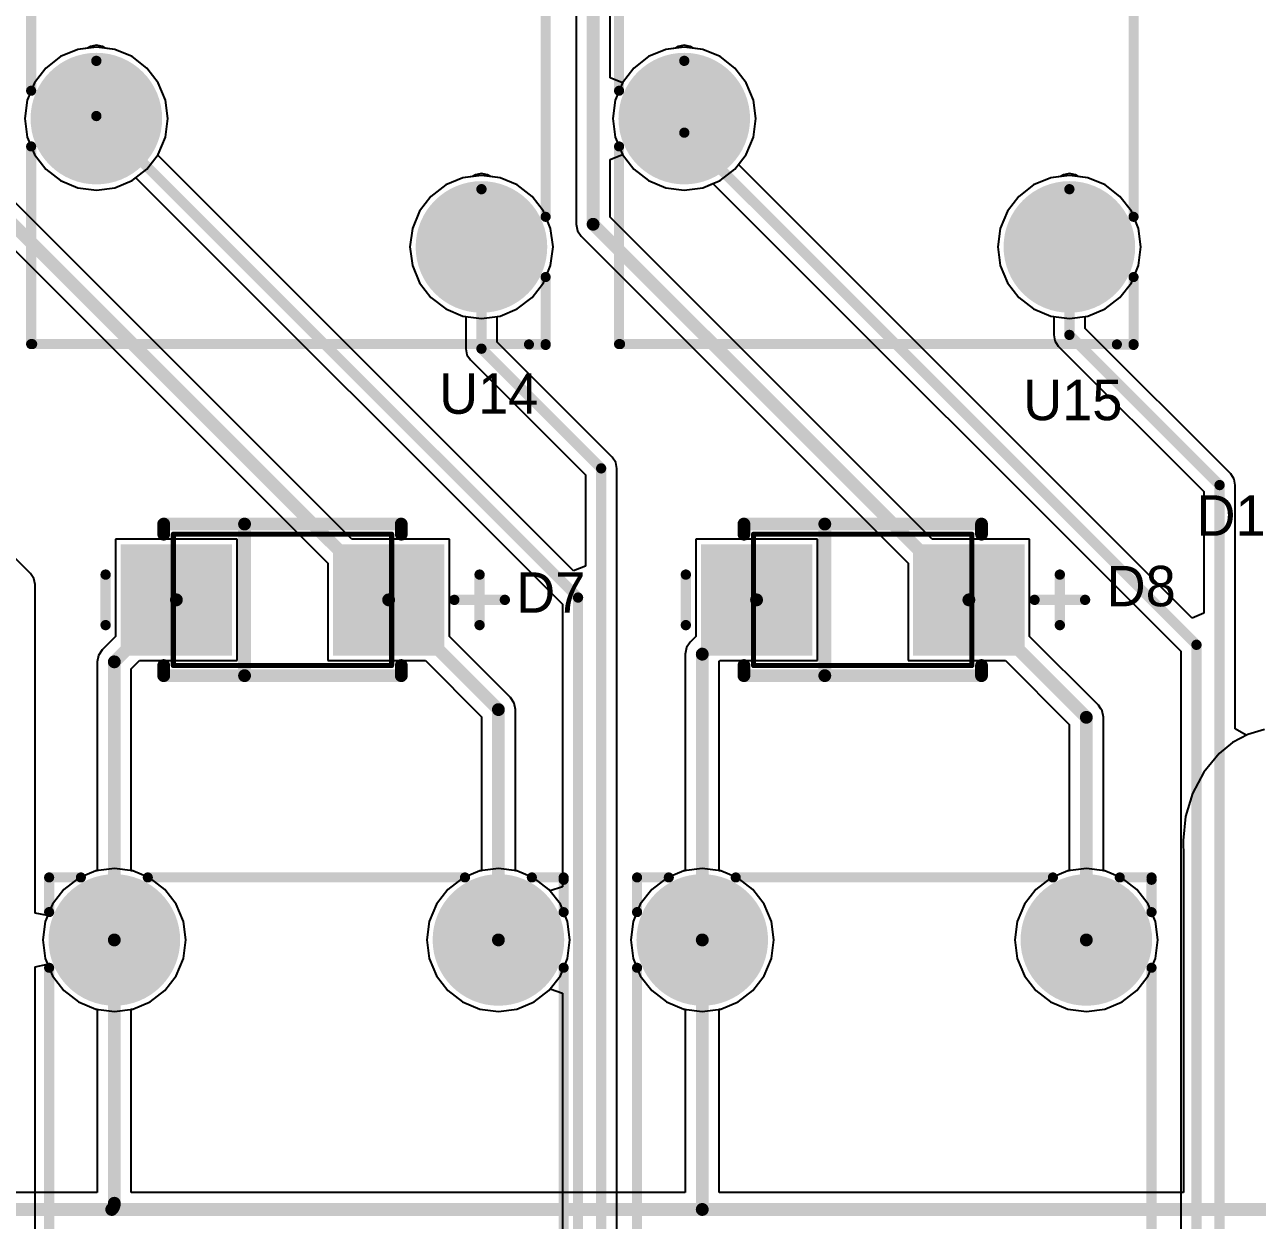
# Model space of a CAD drawing. Extents: x 32 to 132, y 19 to 123.
# Drawn here: x 50.98 to 75.37, y 43.09 to 66.76 of the extents above; entities that cross this region are included whole.
import ezdxf

# ---------------------------------------------------------------- set-up
doc = ezdxf.new("R2010")
doc.units = 0
doc.layers.get('0').update_dxf_attribs({"linetype": 'CONTINUOUS'})
for name, color, linetype in [('BOTTOMLAYER', 5, 'CONTINUOUS'), ('BOTTOMSOLDER', 6, 'CONTINUOUS'), ('MECHANICAL13', 56, 'CONTINUOUS'), ('MECHANICAL15', 56, 'CONTINUOUS'), ('MULTILAYER', 9, 'CONTINUOUS'), ('PADHOLELAYER', 156, 'CONTINUOUS'), ('TOPLAYER', 1, 'CONTINUOUS'), ('TOPOVERLAY', 2, 'CONTINUOUS'), ('TOPPASTE', 8, 'CONTINUOUS'), ('TOPSOLDER', 216, 'CONTINUOUS')]:
    doc.layers.add(name, color=color, linetype=linetype)

# ---------------------------------------------------------------- blocks, each defined once
blk = doc.blocks.new('SMA_DO_214AC__S1_55')
at = {"layer": 'MECHANICAL13', "const_width": 0.1}
for points in [[(-2.16, 1.3), (2.16, 1.3)], [(-2.16, -1.3), (-2.16, 1.3)], [(2.16, -1.3), (2.16, 1.3)], [(-2.16, -1.3), (2.16, -1.3)]]:
    blk.add_lwpolyline(points, dxfattribs=at)
at = {"layer": 'MECHANICAL13', "const_width": 0.05}
for points in [[(-2.185, 1.3, 1), (-2.135, 1.3, 1)], [(-2.185, 1.3, 1), (-2.135, 1.3, 1)], [(2.135, 1.3, 1), (2.185, 1.3, 1)], [(2.135, 1.3, 1), (2.185, 1.3, 1)], [(-2.185, -1.3, 1), (-2.135, -1.3, 1)], [(-2.185, -1.3, 1), (-2.135, -1.3, 1)], [(2.135, -1.3, 1), (2.185, -1.3, 1)], [(2.135, -1.3, 1), (2.185, -1.3, 1)]]:
    blk.add_lwpolyline(points, format="xyb", close=True, dxfattribs=at)
at = {"layer": 'MECHANICAL15', "const_width": 0.203}
for points in [[(-3.5, -0.5), (-3.5, 0.5)], [(3.9, -0.5), (3.9, 0.5)], [(3.4, 0), (4.4, 0)]]:
    blk.add_lwpolyline(points, dxfattribs=at)
at = {"layer": 'MECHANICAL15', "const_width": 0.102}
for points in [[(-3.551, 0.5, 1), (-3.449, 0.5, 1)], [(3.849, 0.5, 1), (3.951, 0.5, 1)], [(3.349, 0, 1), (3.451, 0, 1)], [(4.349, 0, 1), (4.451, 0, 1)], [(-3.551, -0.5, 1), (-3.449, -0.5, 1)], [(3.849, -0.5, 1), (3.951, -0.5, 1)]]:
    blk.add_lwpolyline(points, format="xyb", close=True, dxfattribs=at)
at = {"layer": 'TOPLAYER'}
for points in [[(-3.1, 1), (-3.1, -1), (-1.1, 1), (-1.1, -1)], [(1.1, 1), (1.1, -1), (3.1, 1), (3.1, -1)]]:
    blk.add_solid(points, dxfattribs=at)
at = {"layer": 'TOPOVERLAY', "const_width": 0.254}
for points in [[(-2.35, 1.3), (-2.35, 1.5)], [(-2.35, 1.5), (2.35, 1.5)], [(-0.75, -1.5), (-0.75, 1.5)], [(2.35, 1.3), (2.35, 1.5)], [(-2.35, -1.5), (-2.35, -1.3)], [(2.35, -1.5), (2.35, -1.3)], [(-2.35, -1.5), (2.35, -1.5)]]:
    blk.add_lwpolyline(points, dxfattribs=at)
at = {"layer": 'TOPOVERLAY', "const_width": 0.127}
for points in [[(-2.414, 1.5, 1), (-2.287, 1.5, 1)], [(-2.414, 1.5, 1), (-2.287, 1.5, 1)], [(-0.814, 1.5, 1), (-0.687, 1.5, 1)], [(2.287, 1.5, 1), (2.414, 1.5, 1)], [(2.287, 1.5, 1), (2.414, 1.5, 1)], [(-2.414, 1.3, 1), (-2.287, 1.3, 1)], [(2.287, 1.3, 1), (2.414, 1.3, 1)], [(-2.414, -1.3, 1), (-2.287, -1.3, 1)], [(2.287, -1.3, 1), (2.414, -1.3, 1)], [(-2.414, -1.5, 1), (-2.287, -1.5, 1)], [(-2.414, -1.5, 1), (-2.287, -1.5, 1)], [(-0.814, -1.5, 1), (-0.687, -1.5, 1)], [(2.287, -1.5, 1), (2.414, -1.5, 1)], [(2.287, -1.5, 1), (2.414, -1.5, 1)]]:
    blk.add_lwpolyline(points, format="xyb", close=True, dxfattribs=at)
at = {"layer": 'TOPPASTE'}
for points in [[(-3.1, 1), (-3.1, -1), (-1.1, 1), (-1.1, -1)], [(1.1, 1), (1.1, -1), (3.1, 1), (3.1, -1)]]:
    blk.add_solid(points, dxfattribs=at)
at = {"layer": 'TOPSOLDER'}
for points in [[(-3.202, 1.102), (-3.202, -1.102), (-0.998, 1.102), (-0.998, -1.102)], [(0.998, 1.102), (0.998, -1.102), (3.202, 1.102), (3.202, -1.102)]]:
    blk.add_solid(points, dxfattribs=at)
blk = doc.blocks.new('SMA_DO_214AC__S1_56')
at = {"layer": 'MECHANICAL13', "const_width": 0.1}
for points in [[(-2.16, 1.3), (2.16, 1.3)], [(-2.16, -1.3), (-2.16, 1.3)], [(2.16, -1.3), (2.16, 1.3)], [(-2.16, -1.3), (2.16, -1.3)]]:
    blk.add_lwpolyline(points, dxfattribs=at)
at = {"layer": 'MECHANICAL13', "const_width": 0.05}
for points in [[(-2.185, 1.3, 1), (-2.135, 1.3, 1)], [(-2.185, 1.3, 1), (-2.135, 1.3, 1)], [(2.135, 1.3, 1), (2.185, 1.3, 1)], [(2.135, 1.3, 1), (2.185, 1.3, 1)], [(-2.185, -1.3, 1), (-2.135, -1.3, 1)], [(-2.185, -1.3, 1), (-2.135, -1.3, 1)], [(2.135, -1.3, 1), (2.185, -1.3, 1)], [(2.135, -1.3, 1), (2.185, -1.3, 1)]]:
    blk.add_lwpolyline(points, format="xyb", close=True, dxfattribs=at)
at = {"layer": 'MECHANICAL15', "const_width": 0.203}
for points in [[(-3.5, -0.5), (-3.5, 0.5)], [(3.9, -0.5), (3.9, 0.5)], [(3.4, 0), (4.4, 0)]]:
    blk.add_lwpolyline(points, dxfattribs=at)
at = {"layer": 'MECHANICAL15', "const_width": 0.102}
for points in [[(-3.551, 0.5, 1), (-3.449, 0.5, 1)], [(3.849, 0.5, 1), (3.951, 0.5, 1)], [(3.349, 0, 1), (3.451, 0, 1)], [(4.349, 0, 1), (4.451, 0, 1)], [(-3.551, -0.5, 1), (-3.449, -0.5, 1)], [(3.849, -0.5, 1), (3.951, -0.5, 1)]]:
    blk.add_lwpolyline(points, format="xyb", close=True, dxfattribs=at)
at = {"layer": 'TOPLAYER'}
for points in [[(-3.1, 1), (-3.1, -1), (-1.1, 1), (-1.1, -1)], [(1.1, 1), (1.1, -1), (3.1, 1), (3.1, -1)]]:
    blk.add_solid(points, dxfattribs=at)
at = {"layer": 'TOPOVERLAY', "const_width": 0.254}
for points in [[(-2.35, 1.3), (-2.35, 1.5)], [(-2.35, 1.5), (2.35, 1.5)], [(-0.75, -1.5), (-0.75, 1.5)], [(2.35, 1.3), (2.35, 1.5)], [(-2.35, -1.5), (-2.35, -1.3)], [(2.35, -1.5), (2.35, -1.3)], [(-2.35, -1.5), (2.35, -1.5)]]:
    blk.add_lwpolyline(points, dxfattribs=at)
at = {"layer": 'TOPOVERLAY', "const_width": 0.127}
for points in [[(-2.414, 1.5, 1), (-2.287, 1.5, 1)], [(-2.414, 1.5, 1), (-2.287, 1.5, 1)], [(-0.814, 1.5, 1), (-0.687, 1.5, 1)], [(2.287, 1.5, 1), (2.414, 1.5, 1)], [(2.287, 1.5, 1), (2.414, 1.5, 1)], [(-2.414, 1.3, 1), (-2.287, 1.3, 1)], [(2.287, 1.3, 1), (2.414, 1.3, 1)], [(-2.414, -1.3, 1), (-2.287, -1.3, 1)], [(2.287, -1.3, 1), (2.414, -1.3, 1)], [(-2.414, -1.5, 1), (-2.287, -1.5, 1)], [(-2.414, -1.5, 1), (-2.287, -1.5, 1)], [(-0.814, -1.5, 1), (-0.687, -1.5, 1)], [(2.287, -1.5, 1), (2.414, -1.5, 1)], [(2.287, -1.5, 1), (2.414, -1.5, 1)]]:
    blk.add_lwpolyline(points, format="xyb", close=True, dxfattribs=at)
at = {"layer": 'TOPPASTE'}
for points in [[(-3.1, 1), (-3.1, -1), (-1.1, 1), (-1.1, -1)], [(1.1, 1), (1.1, -1), (3.1, 1), (3.1, -1)]]:
    blk.add_solid(points, dxfattribs=at)
at = {"layer": 'TOPSOLDER'}
for points in [[(-3.202, 1.102), (-3.202, -1.102), (-0.998, 1.102), (-0.998, -1.102)], [(0.998, 1.102), (0.998, -1.102), (3.202, 1.102), (3.202, -1.102)]]:
    blk.add_solid(points, dxfattribs=at)
blk = doc.blocks.new('HF32F_005_HS_149')
at = {"layer": 'BOTTOMLAYER', "const_width": 1.2}
for points in [[(-0.6, 7.6, 1), (0.6, 7.6, 1)], [(14.64, 7.62, 1), (15.84, 7.62, 1)], [(-0.6, 0, 1), (0.6, 0, 1)], [(12.1, 0, 1), (13.3, 0, 1)]]:
    blk.add_lwpolyline(points, format="xyb", close=True, dxfattribs=at)
at = {"layer": 'BOTTOMSOLDER', "const_width": 1.302}
for points in [[(-0.651, 7.6, 1), (0.651, 7.6, 1)], [(14.589, 7.62, 1), (15.891, 7.62, 1)], [(-0.651, 0, 1), (0.651, 0, 1)], [(12.049, 0, 1), (13.351, 0, 1)]]:
    blk.add_lwpolyline(points, format="xyb", close=True, dxfattribs=at)
at = {"layer": 'MECHANICAL15', "const_width": 0.00254}
blk.add_lwpolyline([(7.946, 4.137), (7.997, 4.188)], dxfattribs=at)
at = {"layer": 'MECHANICAL15', "const_width": 0.00127}
for points in [[(7.996, 4.188, 1), (7.998, 4.188, 1)], [(7.946, 4.137, 1), (7.947, 4.137, 1)]]:
    blk.add_lwpolyline(points, format="xyb", close=True, dxfattribs=at)
at = {"layer": 'MULTILAYER', "const_width": 1.2}
for points in [[(-0.6, 7.6, 1), (0.6, 7.6, 1)], [(14.64, 7.62, 1), (15.84, 7.62, 1)], [(-0.6, 0, 1), (0.6, 0, 1)], [(12.1, 0, 1), (13.3, 0, 1)]]:
    blk.add_lwpolyline(points, format="xyb", close=True, dxfattribs=at)
at = {"layer": 'PADHOLELAYER', "const_width": 0.7}
for points in [[(-0.35, 7.6, 1), (0.35, 7.6, 1)], [(14.89, 7.62, 1), (15.59, 7.62, 1)], [(-0.35, 0, 1), (0.35, 0, 1)], [(12.35, 0, 1), (13.05, 0, 1)]]:
    blk.add_lwpolyline(points, format="xyb", close=True, dxfattribs=at)
at = {"layer": 'TOPLAYER', "const_width": 1.2}
for points in [[(-0.6, 7.6, 1), (0.6, 7.6, 1)], [(14.64, 7.62, 1), (15.84, 7.62, 1)], [(-0.6, 0, 1), (0.6, 0, 1)], [(12.1, 0, 1), (13.3, 0, 1)]]:
    blk.add_lwpolyline(points, format="xyb", close=True, dxfattribs=at)
at = {"layer": 'TOPOVERLAY', "const_width": 0.2}
for points in [[(-1.237, 8.261), (-1.237, 8.89)], [(-0.55, 8.89), (-1.19, 8.89)], [(14.644, 8.89), (0.55, 8.89)], [(17.18, 8.89), (15.836, 8.89)], [(17.163, -1.27), (17.163, 8.89)], [(17.17, 8.56), (17.17, 8.89)], [(-1.237, 0.662), (-1.237, 6.938)], [(-1.237, -1.29), (-1.237, -0.662)], [(-0.551, -1.29), (-1.237, -1.29)], [(12.149, -1.29), (0.551, -1.29)], [(17.163, -1.29), (13.251, -1.29)]]:
    blk.add_lwpolyline(points, dxfattribs=at)
at = {"layer": 'TOPOVERLAY', "const_width": 0.1}
for points in [[(-1.287, 8.89, 1), (-1.187, 8.89, 1)], [(-1.24, 8.89, 1), (-1.14, 8.89, 1)], [(-0.6, 8.89, 1), (-0.5, 8.89, 1)], [(0.5, 8.89, 1), (0.6, 8.89, 1)], [(14.594, 8.89, 1), (14.694, 8.89, 1)], [(15.786, 8.89, 1), (15.886, 8.89, 1)], [(17.113, 8.89, 1), (17.213, 8.89, 1)], [(17.12, 8.89, 1), (17.22, 8.89, 1)], [(17.13, 8.89, 1), (17.23, 8.89, 1)], [(17.12, 8.56, 1), (17.22, 8.56, 1)], [(-1.287, 8.261, 1), (-1.187, 8.261, 1)], [(-1.287, 6.938, 1), (-1.187, 6.938, 1)], [(-1.287, 0.662, 1), (-1.187, 0.662, 1)], [(-1.287, -0.662, 1), (-1.187, -0.662, 1)], [(-1.287, -1.29, 1), (-1.187, -1.29, 1)], [(-1.287, -1.29, 1), (-1.187, -1.29, 1)], [(-0.601, -1.29, 1), (-0.501, -1.29, 1)], [(0.501, -1.29, 1), (0.601, -1.29, 1)], [(12.099, -1.29, 1), (12.199, -1.29, 1)], [(13.201, -1.29, 1), (13.301, -1.29, 1)], [(17.113, -1.27, 1), (17.213, -1.27, 1)], [(17.113, -1.29, 1), (17.213, -1.29, 1)]]:
    blk.add_lwpolyline(points, format="xyb", close=True, dxfattribs=at)
at = {"layer": 'TOPSOLDER', "const_width": 1.302}
for points in [[(-0.651, 7.6, 1), (0.651, 7.6, 1)], [(14.589, 7.62, 1), (15.891, 7.62, 1)], [(-0.651, 0, 1), (0.651, 0, 1)], [(12.049, 0, 1), (13.351, 0, 1)]]:
    blk.add_lwpolyline(points, format="xyb", close=True, dxfattribs=at)
blk = doc.blocks.new('HF32F_005_HS_150')
at = {"layer": 'BOTTOMLAYER', "const_width": 1.2}
for points in [[(-0.6, 7.6, 1), (0.6, 7.6, 1)], [(14.64, 7.62, 1), (15.84, 7.62, 1)], [(-0.6, 0, 1), (0.6, 0, 1)], [(12.1, 0, 1), (13.3, 0, 1)]]:
    blk.add_lwpolyline(points, format="xyb", close=True, dxfattribs=at)
at = {"layer": 'BOTTOMSOLDER', "const_width": 1.302}
for points in [[(-0.651, 7.6, 1), (0.651, 7.6, 1)], [(14.589, 7.62, 1), (15.891, 7.62, 1)], [(-0.651, 0, 1), (0.651, 0, 1)], [(12.049, 0, 1), (13.351, 0, 1)]]:
    blk.add_lwpolyline(points, format="xyb", close=True, dxfattribs=at)
at = {"layer": 'MECHANICAL15', "const_width": 0.00254}
blk.add_lwpolyline([(7.946, 4.137), (7.997, 4.188)], dxfattribs=at)
at = {"layer": 'MECHANICAL15', "const_width": 0.00127}
for points in [[(7.996, 4.188, 1), (7.998, 4.188, 1)], [(7.946, 4.137, 1), (7.947, 4.137, 1)]]:
    blk.add_lwpolyline(points, format="xyb", close=True, dxfattribs=at)
at = {"layer": 'MULTILAYER', "const_width": 1.2}
for points in [[(-0.6, 7.6, 1), (0.6, 7.6, 1)], [(14.64, 7.62, 1), (15.84, 7.62, 1)], [(-0.6, 0, 1), (0.6, 0, 1)], [(12.1, 0, 1), (13.3, 0, 1)]]:
    blk.add_lwpolyline(points, format="xyb", close=True, dxfattribs=at)
at = {"layer": 'PADHOLELAYER', "const_width": 0.7}
for points in [[(-0.35, 7.6, 1), (0.35, 7.6, 1)], [(14.89, 7.62, 1), (15.59, 7.62, 1)], [(-0.35, 0, 1), (0.35, 0, 1)], [(12.35, 0, 1), (13.05, 0, 1)]]:
    blk.add_lwpolyline(points, format="xyb", close=True, dxfattribs=at)
at = {"layer": 'TOPLAYER', "const_width": 1.2}
for points in [[(-0.6, 7.6, 1), (0.6, 7.6, 1)], [(14.64, 7.62, 1), (15.84, 7.62, 1)], [(-0.6, 0, 1), (0.6, 0, 1)], [(12.1, 0, 1), (13.3, 0, 1)]]:
    blk.add_lwpolyline(points, format="xyb", close=True, dxfattribs=at)
at = {"layer": 'TOPOVERLAY', "const_width": 0.2}
for points in [[(-1.237, 8.261), (-1.237, 8.89)], [(-0.55, 8.89), (-1.19, 8.89)], [(14.644, 8.89), (0.55, 8.89)], [(17.18, 8.89), (15.836, 8.89)], [(17.163, -1.27), (17.163, 8.89)], [(17.17, 8.56), (17.17, 8.89)], [(-1.237, 0.662), (-1.237, 6.938)], [(-1.237, -1.29), (-1.237, -0.662)], [(-0.551, -1.29), (-1.237, -1.29)], [(12.149, -1.29), (0.551, -1.29)], [(17.163, -1.29), (13.251, -1.29)]]:
    blk.add_lwpolyline(points, dxfattribs=at)
at = {"layer": 'TOPOVERLAY', "const_width": 0.1}
for points in [[(-1.287, 8.89, 1), (-1.187, 8.89, 1)], [(-1.24, 8.89, 1), (-1.14, 8.89, 1)], [(-0.6, 8.89, 1), (-0.5, 8.89, 1)], [(0.5, 8.89, 1), (0.6, 8.89, 1)], [(14.594, 8.89, 1), (14.694, 8.89, 1)], [(15.786, 8.89, 1), (15.886, 8.89, 1)], [(17.113, 8.89, 1), (17.213, 8.89, 1)], [(17.12, 8.89, 1), (17.22, 8.89, 1)], [(17.13, 8.89, 1), (17.23, 8.89, 1)], [(17.12, 8.56, 1), (17.22, 8.56, 1)], [(-1.287, 8.261, 1), (-1.187, 8.261, 1)], [(-1.287, 6.938, 1), (-1.187, 6.938, 1)], [(-1.287, 0.662, 1), (-1.187, 0.662, 1)], [(-1.287, -0.662, 1), (-1.187, -0.662, 1)], [(-1.287, -1.29, 1), (-1.187, -1.29, 1)], [(-1.287, -1.29, 1), (-1.187, -1.29, 1)], [(-0.601, -1.29, 1), (-0.501, -1.29, 1)], [(0.501, -1.29, 1), (0.601, -1.29, 1)], [(12.099, -1.29, 1), (12.199, -1.29, 1)], [(13.201, -1.29, 1), (13.301, -1.29, 1)], [(17.113, -1.27, 1), (17.213, -1.27, 1)], [(17.113, -1.29, 1), (17.213, -1.29, 1)]]:
    blk.add_lwpolyline(points, format="xyb", close=True, dxfattribs=at)
at = {"layer": 'TOPSOLDER', "const_width": 1.302}
for points in [[(-0.651, 7.6, 1), (0.651, 7.6, 1)], [(14.589, 7.62, 1), (15.891, 7.62, 1)], [(-0.651, 0, 1), (0.651, 0, 1)], [(12.049, 0, 1), (13.351, 0, 1)]]:
    blk.add_lwpolyline(points, format="xyb", close=True, dxfattribs=at)
blk = doc.blocks.new('HF32F_005_HS_151')
at = {"layer": 'BOTTOMLAYER', "const_width": 1.2}
for points in [[(-0.6, 7.6, 1), (0.6, 7.6, 1)], [(14.64, 7.62, 1), (15.84, 7.62, 1)], [(-0.6, 0, 1), (0.6, 0, 1)], [(12.1, 0, 1), (13.3, 0, 1)]]:
    blk.add_lwpolyline(points, format="xyb", close=True, dxfattribs=at)
at = {"layer": 'BOTTOMSOLDER', "const_width": 1.302}
for points in [[(-0.651, 7.6, 1), (0.651, 7.6, 1)], [(14.589, 7.62, 1), (15.891, 7.62, 1)], [(-0.651, 0, 1), (0.651, 0, 1)], [(12.049, 0, 1), (13.351, 0, 1)]]:
    blk.add_lwpolyline(points, format="xyb", close=True, dxfattribs=at)
at = {"layer": 'MECHANICAL15', "const_width": 0.00254}
blk.add_lwpolyline([(7.946, 4.137), (7.997, 4.188)], dxfattribs=at)
at = {"layer": 'MECHANICAL15', "const_width": 0.00127}
for points in [[(7.996, 4.188, 1), (7.998, 4.188, 1)], [(7.946, 4.137, 1), (7.947, 4.137, 1)]]:
    blk.add_lwpolyline(points, format="xyb", close=True, dxfattribs=at)
at = {"layer": 'MULTILAYER', "const_width": 1.2}
for points in [[(-0.6, 7.6, 1), (0.6, 7.6, 1)], [(14.64, 7.62, 1), (15.84, 7.62, 1)], [(-0.6, 0, 1), (0.6, 0, 1)], [(12.1, 0, 1), (13.3, 0, 1)]]:
    blk.add_lwpolyline(points, format="xyb", close=True, dxfattribs=at)
at = {"layer": 'PADHOLELAYER', "const_width": 0.7}
for points in [[(-0.35, 7.6, 1), (0.35, 7.6, 1)], [(14.89, 7.62, 1), (15.59, 7.62, 1)], [(-0.35, 0, 1), (0.35, 0, 1)], [(12.35, 0, 1), (13.05, 0, 1)]]:
    blk.add_lwpolyline(points, format="xyb", close=True, dxfattribs=at)
at = {"layer": 'TOPLAYER', "const_width": 1.2}
for points in [[(-0.6, 7.6, 1), (0.6, 7.6, 1)], [(14.64, 7.62, 1), (15.84, 7.62, 1)], [(-0.6, 0, 1), (0.6, 0, 1)], [(12.1, 0, 1), (13.3, 0, 1)]]:
    blk.add_lwpolyline(points, format="xyb", close=True, dxfattribs=at)
at = {"layer": 'TOPOVERLAY', "const_width": 0.2}
for points in [[(-1.237, 8.261), (-1.237, 8.89)], [(-0.55, 8.89), (-1.19, 8.89)], [(14.644, 8.89), (0.55, 8.89)], [(17.18, 8.89), (15.836, 8.89)], [(17.163, -1.27), (17.163, 8.89)], [(17.17, 8.56), (17.17, 8.89)], [(-1.237, 0.662), (-1.237, 6.938)], [(-1.237, -1.29), (-1.237, -0.662)], [(-0.551, -1.29), (-1.237, -1.29)], [(12.149, -1.29), (0.551, -1.29)], [(17.163, -1.29), (13.251, -1.29)]]:
    blk.add_lwpolyline(points, dxfattribs=at)
at = {"layer": 'TOPOVERLAY', "const_width": 0.1}
for points in [[(-1.287, 8.89, 1), (-1.187, 8.89, 1)], [(-1.24, 8.89, 1), (-1.14, 8.89, 1)], [(-0.6, 8.89, 1), (-0.5, 8.89, 1)], [(0.5, 8.89, 1), (0.6, 8.89, 1)], [(14.594, 8.89, 1), (14.694, 8.89, 1)], [(15.786, 8.89, 1), (15.886, 8.89, 1)], [(17.113, 8.89, 1), (17.213, 8.89, 1)], [(17.12, 8.89, 1), (17.22, 8.89, 1)], [(17.13, 8.89, 1), (17.23, 8.89, 1)], [(17.12, 8.56, 1), (17.22, 8.56, 1)], [(-1.287, 8.261, 1), (-1.187, 8.261, 1)], [(-1.287, 6.938, 1), (-1.187, 6.938, 1)], [(-1.287, 0.662, 1), (-1.187, 0.662, 1)], [(-1.287, -0.662, 1), (-1.187, -0.662, 1)], [(-1.287, -1.29, 1), (-1.187, -1.29, 1)], [(-1.287, -1.29, 1), (-1.187, -1.29, 1)], [(-0.601, -1.29, 1), (-0.501, -1.29, 1)], [(0.501, -1.29, 1), (0.601, -1.29, 1)], [(12.099, -1.29, 1), (12.199, -1.29, 1)], [(13.201, -1.29, 1), (13.301, -1.29, 1)], [(17.113, -1.27, 1), (17.213, -1.27, 1)], [(17.113, -1.29, 1), (17.213, -1.29, 1)]]:
    blk.add_lwpolyline(points, format="xyb", close=True, dxfattribs=at)
at = {"layer": 'TOPSOLDER', "const_width": 1.302}
for points in [[(-0.651, 7.6, 1), (0.651, 7.6, 1)], [(14.589, 7.62, 1), (15.891, 7.62, 1)], [(-0.651, 0, 1), (0.651, 0, 1)], [(12.049, 0, 1), (13.351, 0, 1)]]:
    blk.add_lwpolyline(points, format="xyb", close=True, dxfattribs=at)
blk = doc.blocks.new('HF32F_005_HS_152')
at = {"layer": 'BOTTOMLAYER', "const_width": 1.2}
for points in [[(-0.6, 7.6, 1), (0.6, 7.6, 1)], [(14.64, 7.62, 1), (15.84, 7.62, 1)], [(-0.6, 0, 1), (0.6, 0, 1)], [(12.1, 0, 1), (13.3, 0, 1)]]:
    blk.add_lwpolyline(points, format="xyb", close=True, dxfattribs=at)
at = {"layer": 'BOTTOMSOLDER', "const_width": 1.302}
for points in [[(-0.651, 7.6, 1), (0.651, 7.6, 1)], [(14.589, 7.62, 1), (15.891, 7.62, 1)], [(-0.651, 0, 1), (0.651, 0, 1)], [(12.049, 0, 1), (13.351, 0, 1)]]:
    blk.add_lwpolyline(points, format="xyb", close=True, dxfattribs=at)
at = {"layer": 'MECHANICAL15', "const_width": 0.00254}
blk.add_lwpolyline([(7.946, 4.137), (7.997, 4.188)], dxfattribs=at)
at = {"layer": 'MECHANICAL15', "const_width": 0.00127}
for points in [[(7.996, 4.188, 1), (7.998, 4.188, 1)], [(7.946, 4.137, 1), (7.947, 4.137, 1)]]:
    blk.add_lwpolyline(points, format="xyb", close=True, dxfattribs=at)
at = {"layer": 'MULTILAYER', "const_width": 1.2}
for points in [[(-0.6, 7.6, 1), (0.6, 7.6, 1)], [(14.64, 7.62, 1), (15.84, 7.62, 1)], [(-0.6, 0, 1), (0.6, 0, 1)], [(12.1, 0, 1), (13.3, 0, 1)]]:
    blk.add_lwpolyline(points, format="xyb", close=True, dxfattribs=at)
at = {"layer": 'PADHOLELAYER', "const_width": 0.7}
for points in [[(-0.35, 7.6, 1), (0.35, 7.6, 1)], [(14.89, 7.62, 1), (15.59, 7.62, 1)], [(-0.35, 0, 1), (0.35, 0, 1)], [(12.35, 0, 1), (13.05, 0, 1)]]:
    blk.add_lwpolyline(points, format="xyb", close=True, dxfattribs=at)
at = {"layer": 'TOPLAYER', "const_width": 1.2}
for points in [[(-0.6, 7.6, 1), (0.6, 7.6, 1)], [(14.64, 7.62, 1), (15.84, 7.62, 1)], [(-0.6, 0, 1), (0.6, 0, 1)], [(12.1, 0, 1), (13.3, 0, 1)]]:
    blk.add_lwpolyline(points, format="xyb", close=True, dxfattribs=at)
at = {"layer": 'TOPOVERLAY', "const_width": 0.2}
for points in [[(-1.237, 8.261), (-1.237, 8.89)], [(-0.55, 8.89), (-1.19, 8.89)], [(14.644, 8.89), (0.55, 8.89)], [(17.18, 8.89), (15.836, 8.89)], [(17.163, -1.27), (17.163, 8.89)], [(17.17, 8.56), (17.17, 8.89)], [(-1.237, 0.662), (-1.237, 6.938)], [(-1.237, -1.29), (-1.237, -0.662)], [(-0.551, -1.29), (-1.237, -1.29)], [(12.149, -1.29), (0.551, -1.29)], [(17.163, -1.29), (13.251, -1.29)]]:
    blk.add_lwpolyline(points, dxfattribs=at)
at = {"layer": 'TOPOVERLAY', "const_width": 0.1}
for points in [[(-1.287, 8.89, 1), (-1.187, 8.89, 1)], [(-1.24, 8.89, 1), (-1.14, 8.89, 1)], [(-0.6, 8.89, 1), (-0.5, 8.89, 1)], [(0.5, 8.89, 1), (0.6, 8.89, 1)], [(14.594, 8.89, 1), (14.694, 8.89, 1)], [(15.786, 8.89, 1), (15.886, 8.89, 1)], [(17.113, 8.89, 1), (17.213, 8.89, 1)], [(17.12, 8.89, 1), (17.22, 8.89, 1)], [(17.13, 8.89, 1), (17.23, 8.89, 1)], [(17.12, 8.56, 1), (17.22, 8.56, 1)], [(-1.287, 8.261, 1), (-1.187, 8.261, 1)], [(-1.287, 6.938, 1), (-1.187, 6.938, 1)], [(-1.287, 0.662, 1), (-1.187, 0.662, 1)], [(-1.287, -0.662, 1), (-1.187, -0.662, 1)], [(-1.287, -1.29, 1), (-1.187, -1.29, 1)], [(-1.287, -1.29, 1), (-1.187, -1.29, 1)], [(-0.601, -1.29, 1), (-0.501, -1.29, 1)], [(0.501, -1.29, 1), (0.601, -1.29, 1)], [(12.099, -1.29, 1), (12.199, -1.29, 1)], [(13.201, -1.29, 1), (13.301, -1.29, 1)], [(17.113, -1.27, 1), (17.213, -1.27, 1)], [(17.113, -1.29, 1), (17.213, -1.29, 1)]]:
    blk.add_lwpolyline(points, format="xyb", close=True, dxfattribs=at)
at = {"layer": 'TOPSOLDER', "const_width": 1.302}
for points in [[(-0.651, 7.6, 1), (0.651, 7.6, 1)], [(14.589, 7.62, 1), (15.891, 7.62, 1)], [(-0.651, 0, 1), (0.651, 0, 1)], [(12.049, 0, 1), (13.351, 0, 1)]]:
    blk.add_lwpolyline(points, format="xyb", close=True, dxfattribs=at)

msp = doc.modelspace()

# ---------------------------------------------------------------- linework, layer by layer
at = {"layer": 'BOTTOMLAYER'}
for p, q in [((51.693, 66.123), (51.399, 65.898)), ((52.034, 66.264), (51.693, 66.123)), ((52.4, 66.312), (52.034, 66.264)), ((52.767, 66.264), (52.4, 66.312)), ((53.108, 66.123), (52.767, 66.264)), ((53.401, 65.898), (53.108, 66.123)), ((63.326, 66.123), (63.033, 65.898)), ((63.667, 66.264), (63.326, 66.123)), ((64.033, 66.312), (63.667, 66.264)), ((64.4, 66.264), (64.033, 66.312)), ((64.741, 66.123), (64.4, 66.264)), ((65.034, 65.898), (64.741, 66.123)), ((51.399, 65.898), (51.174, 65.605)), ((53.626, 65.605), (53.401, 65.898)), ((63.033, 65.898), (62.808, 65.605)), ((65.259, 65.605), (65.034, 65.898)), ((51.174, 65.605), (51.033, 65.263)), ((53.767, 65.263), (53.626, 65.605)), ((62.808, 65.605), (62.666, 65.263)), ((65.4, 65.263), (65.259, 65.605)), ((51.033, 65.263), (50.985, 64.897)), ((53.816, 64.897), (53.767, 65.263)), ((62.666, 65.263), (62.618, 64.897)), ((65.449, 64.897), (65.4, 65.263)), ((50.985, 64.897), (51.033, 64.531)), ((53.767, 64.531), (53.816, 64.897)), ((62.618, 64.897), (62.666, 64.531)), ((65.4, 64.531), (65.449, 64.897)), ((51.033, 64.531), (51.174, 64.189)), ((53.626, 64.189), (53.767, 64.531)), ((62.666, 64.531), (62.808, 64.189)), ((65.259, 64.189), (65.4, 64.531)), ((51.174, 64.189), (51.399, 63.896)), ((53.401, 63.896), (53.626, 64.189)), ((62.808, 64.189), (63.033, 63.896)), ((65.034, 63.896), (65.259, 64.189)), ((51.399, 63.896), (51.693, 63.671)), ((51.693, 63.671), (52.034, 63.53)), ((52.767, 63.53), (53.108, 63.671)), ((53.108, 63.671), (53.401, 63.896)), ((59.654, 63.724), (59.313, 63.583)), ((60.02, 63.772), (59.654, 63.724)), ((60.387, 63.724), (60.02, 63.772)), ((60.728, 63.583), (60.387, 63.724)), ((63.033, 63.896), (63.326, 63.671)), ((63.326, 63.671), (63.667, 63.53)), ((64.4, 63.53), (64.741, 63.671)), ((64.741, 63.671), (65.034, 63.896)), ((71.287, 63.724), (70.946, 63.583)), ((71.653, 63.772), (71.287, 63.724)), ((72.02, 63.724), (71.653, 63.772)), ((72.361, 63.583), (72.02, 63.724)), ((52.034, 63.53), (52.4, 63.482)), ((52.4, 63.482), (52.767, 63.53)), ((59.313, 63.583), (59.019, 63.358)), ((61.021, 63.358), (60.728, 63.583)), ((63.667, 63.53), (64.033, 63.482)), ((64.033, 63.482), (64.4, 63.53)), ((70.946, 63.583), (70.653, 63.358)), ((72.654, 63.358), (72.361, 63.583)), ((59.019, 63.358), (58.794, 63.065)), ((61.246, 63.065), (61.021, 63.358)), ((70.653, 63.358), (70.428, 63.065)), ((72.879, 63.065), (72.654, 63.358)), ((58.794, 63.065), (58.653, 62.723)), ((61.387, 62.723), (61.246, 63.065)), ((70.428, 63.065), (70.286, 62.723)), ((73.021, 62.723), (72.879, 63.065)), ((58.653, 62.723), (58.605, 62.357)), ((61.436, 62.357), (61.387, 62.723)), ((70.286, 62.723), (70.238, 62.357)), ((73.069, 62.357), (73.021, 62.723)), ((58.605, 62.357), (58.653, 61.991)), ((61.387, 61.991), (61.436, 62.357)), ((70.238, 62.357), (70.286, 61.991)), ((73.021, 61.991), (73.069, 62.357)), ((58.653, 61.991), (58.794, 61.649)), ((61.246, 61.649), (61.387, 61.991)), ((70.286, 61.991), (70.428, 61.649)), ((72.879, 61.649), (73.021, 61.991)), ((58.794, 61.649), (59.019, 61.356)), ((61.021, 61.356), (61.246, 61.649)), ((70.428, 61.649), (70.653, 61.356)), ((72.654, 61.356), (72.879, 61.649)), ((59.019, 61.356), (59.313, 61.131)), ((60.728, 61.131), (61.021, 61.356)), ((70.653, 61.356), (70.946, 61.131)), ((72.361, 61.131), (72.654, 61.356)), ((59.313, 61.131), (59.654, 60.99)), ((59.654, 60.99), (60.02, 60.942)), ((60.02, 60.942), (60.387, 60.99)), ((60.387, 60.99), (60.728, 61.131)), ((70.946, 61.131), (71.287, 60.99)), ((71.287, 60.99), (71.653, 60.942)), ((71.653, 60.942), (72.02, 60.99)), ((72.02, 60.99), (72.361, 61.131)), ((75.185, 52.708), (74.883, 52.547)), ((75.512, 52.807), (75.185, 52.708)), ((74.883, 52.547), (74.619, 52.33)), ((74.617, 52.332), (74.313, 51.963)), ((74.619, 52.33), (74.617, 52.332)), ((74.313, 51.963), (74.088, 51.541)), ((74.088, 51.541), (73.949, 51.083)), ((73.949, 51.083), (73.902, 50.607)), ((73.902, 50.607), (73.914, 50.292)), ((73.914, 50.292), (73.914, 43.644)), ((52.389, 50.008), (52.048, 49.867)), ((52.756, 50.056), (52.389, 50.008)), ((53.122, 50.008), (52.756, 50.056)), ((53.463, 49.867), (53.122, 50.008)), ((59.989, 50.008), (59.648, 49.867)), ((60.355, 50.056), (59.989, 50.008)), ((60.722, 50.008), (60.355, 50.056)), ((61.063, 49.867), (60.722, 50.008)), ((64.023, 50.008), (63.681, 49.867)), ((64.389, 50.056), (64.023, 50.008)), ((64.755, 50.008), (64.389, 50.056)), ((65.097, 49.867), (64.755, 50.008)), ((71.622, 50.008), (71.281, 49.867)), ((71.989, 50.056), (71.622, 50.008)), ((72.355, 50.008), (71.989, 50.056)), ((72.696, 49.867), (72.355, 50.008)), ((52.048, 49.867), (51.755, 49.642)), ((53.757, 49.642), (53.463, 49.867)), ((59.648, 49.867), (59.355, 49.642)), ((61.356, 49.642), (61.063, 49.867)), ((63.681, 49.867), (63.388, 49.642)), ((65.39, 49.642), (65.097, 49.867)), ((71.281, 49.867), (70.988, 49.642)), ((72.989, 49.642), (72.696, 49.867)), ((51.755, 49.642), (51.53, 49.349)), ((53.982, 49.349), (53.757, 49.642)), ((59.355, 49.642), (59.13, 49.349)), ((61.581, 49.349), (61.356, 49.642)), ((63.388, 49.642), (63.163, 49.349)), ((65.615, 49.349), (65.39, 49.642)), ((70.988, 49.642), (70.763, 49.349)), ((73.214, 49.349), (72.989, 49.642)), ((51.53, 49.349), (51.389, 49.007)), ((54.123, 49.007), (53.982, 49.349)), ((59.13, 49.349), (58.988, 49.007)), ((61.723, 49.007), (61.581, 49.349)), ((63.163, 49.349), (63.022, 49.007)), ((65.756, 49.007), (65.615, 49.349)), ((70.763, 49.349), (70.622, 49.007)), ((73.356, 49.007), (73.214, 49.349)), ((51.389, 49.007), (51.34, 48.641)), ((54.171, 48.641), (54.123, 49.007)), ((58.988, 49.007), (58.94, 48.641)), ((61.771, 48.641), (61.723, 49.007)), ((63.022, 49.007), (62.974, 48.641)), ((65.804, 48.641), (65.756, 49.007)), ((70.622, 49.007), (70.573, 48.641)), ((73.404, 48.641), (73.356, 49.007)), ((51.34, 48.641), (51.389, 48.275)), ((54.123, 48.275), (54.171, 48.641)), ((58.94, 48.641), (58.988, 48.275)), ((61.723, 48.275), (61.771, 48.641)), ((62.974, 48.641), (63.022, 48.275)), ((65.756, 48.275), (65.804, 48.641)), ((70.573, 48.641), (70.622, 48.275)), ((73.356, 48.275), (73.404, 48.641)), ((51.389, 48.275), (51.53, 47.933)), ((53.982, 47.933), (54.123, 48.275)), ((58.988, 48.275), (59.13, 47.933)), ((61.581, 47.933), (61.723, 48.275)), ((63.022, 48.275), (63.163, 47.933)), ((65.615, 47.933), (65.756, 48.275)), ((70.622, 48.275), (70.763, 47.933)), ((73.214, 47.933), (73.356, 48.275)), ((51.53, 47.933), (51.755, 47.64)), ((53.757, 47.64), (53.982, 47.933)), ((59.13, 47.933), (59.355, 47.64)), ((61.356, 47.64), (61.581, 47.933)), ((63.163, 47.933), (63.388, 47.64)), ((65.39, 47.64), (65.615, 47.933)), ((70.763, 47.933), (70.988, 47.64)), ((72.989, 47.64), (73.214, 47.933)), ((51.755, 47.64), (52.048, 47.415)), ((53.463, 47.415), (53.757, 47.64)), ((59.355, 47.64), (59.648, 47.415)), ((61.063, 47.415), (61.356, 47.64)), ((63.388, 47.64), (63.681, 47.415)), ((65.097, 47.415), (65.39, 47.64)), ((70.988, 47.64), (71.281, 47.415)), ((72.696, 47.415), (72.989, 47.64)), ((52.048, 47.415), (52.389, 47.274)), ((53.122, 47.274), (53.463, 47.415)), ((59.648, 47.415), (59.989, 47.274)), ((60.722, 47.274), (61.063, 47.415)), ((63.681, 47.415), (64.023, 47.274)), ((64.755, 47.274), (65.097, 47.415)), ((71.281, 47.415), (71.622, 47.274)), ((72.355, 47.274), (72.696, 47.415)), ((52.389, 47.274), (52.419, 47.27)), ((52.419, 47.27), (52.419, 43.644)), ((53.092, 47.27), (53.122, 47.274)), ((53.092, 43.644), (53.092, 47.27)), ((59.989, 47.274), (60.355, 47.226)), ((60.355, 47.226), (60.722, 47.274)), ((64.023, 47.274), (64.052, 47.27)), ((64.052, 47.27), (64.052, 43.644)), ((64.726, 47.27), (64.755, 47.274)), ((64.726, 43.644), (64.726, 47.27)), ((71.622, 47.274), (71.989, 47.226)), ((71.989, 47.226), (72.355, 47.274)), ((52.419, 43.644), (47.509, 43.644)), ((64.052, 43.644), (53.092, 43.644)), ((73.914, 43.644), (64.726, 43.644))]:
    msp.add_line(p, q, dxfattribs=at)
at = {"layer": 'BOTTOMLAYER', "const_width": 0.254}
for points in [[(52.756, 43.43), (52.756, 48.641)], [(64.389, 43.307), (64.389, 48.641)], [(47.509, 43.307), (52.705, 43.307)], [(52.705, 43.307), (64.389, 43.307)], [(64.389, 43.307), (77.086, 43.307)]]:
    msp.add_lwpolyline(points, dxfattribs=at)
at = {"layer": 'BOTTOMLAYER', "const_width": 0.127}
for points in [[(52.692, 48.641, 1), (52.819, 48.641, 1)], [(64.325, 48.641, 1), (64.453, 48.641, 1)], [(52.641, 43.307, 1), (52.769, 43.307, 1)], [(52.641, 43.307, 1), (52.769, 43.307, 1)], [(52.641, 43.307, 1), (52.769, 43.307, 1)], [(52.692, 43.43, 1), (52.819, 43.43, 1)], [(52.692, 43.43, 1), (52.819, 43.43, 1)], [(64.325, 43.307, 1), (64.453, 43.307, 1)], [(64.325, 43.307, 1), (64.453, 43.307, 1)], [(64.325, 43.307, 1), (64.453, 43.307, 1)]]:
    msp.add_lwpolyline(points, format="xyb", close=True, dxfattribs=at)
at = {"layer": 'BOTTOMLAYER', "const_width": 0.254}
msp.add_lwpolyline([(52.756, 43.43, -0.198912), (52.705, 43.307)], format="xyb", dxfattribs=at)
at = {"layer": 'TOPLAYER'}
for p, q in [((61.893, 83.615), (61.893, 62.806)), ((62.567, 65.704), (62.567, 76.79)), ((52.4, 66.351), (52.281, 66.327)), ((52.519, 66.327), (52.4, 66.351)), ((64.033, 66.351), (63.914, 66.327)), ((64.152, 66.327), (64.033, 66.351)), ((51.693, 66.123), (51.399, 65.898)), ((52.034, 66.264), (51.693, 66.123)), ((52.225, 66.289), (52.034, 66.264)), ((52.281, 66.327), (52.225, 66.289)), ((52.576, 66.289), (52.519, 66.327)), ((52.767, 66.264), (52.576, 66.289)), ((53.108, 66.123), (52.767, 66.264)), ((53.401, 65.898), (53.108, 66.123)), ((63.326, 66.123), (63.033, 65.898)), ((63.667, 66.264), (63.326, 66.123)), ((63.858, 66.289), (63.667, 66.264)), ((63.914, 66.327), (63.858, 66.289)), ((64.209, 66.289), (64.152, 66.327)), ((64.4, 66.264), (64.209, 66.289)), ((64.741, 66.123), (64.4, 66.264)), ((65.034, 65.898), (64.741, 66.123)), ((51.399, 65.898), (51.174, 65.605)), ((53.626, 65.605), (53.401, 65.898)), ((63.033, 65.898), (62.808, 65.605)), ((65.259, 65.605), (65.034, 65.898)), ((62.808, 65.605), (62.567, 65.704)), ((51.174, 65.605), (51.033, 65.263)), ((53.767, 65.263), (53.626, 65.605)), ((65.4, 65.263), (65.259, 65.605)), ((51.033, 65.263), (50.985, 64.897)), ((53.816, 64.897), (53.767, 65.263)), ((65.449, 64.897), (65.4, 65.263)), ((50.985, 64.897), (51.033, 64.531)), ((53.767, 64.531), (53.816, 64.897)), ((65.4, 64.531), (65.449, 64.897)), ((51.033, 64.531), (51.174, 64.189)), ((53.626, 64.189), (53.767, 64.531)), ((65.259, 64.189), (65.4, 64.531)), ((51.174, 64.189), (51.399, 63.896)), ((53.614, 64.174), (53.626, 64.189)), ((61.843, 55.944), (53.614, 64.174)), ((62.567, 64.09), (62.808, 64.189)), ((62.808, 64.189), (63.033, 63.896)), ((65.104, 63.987), (65.259, 64.189)), ((62.567, 62.945), (62.567, 64.09)), ((74.08, 55.011), (65.104, 63.987)), ((51.399, 63.896), (51.693, 63.671)), ((51.693, 63.671), (52.034, 63.53)), ((52.767, 63.53), (53.108, 63.671)), ((53.108, 63.671), (53.181, 63.727)), ((53.181, 63.727), (61.621, 55.288)), ((59.654, 63.724), (59.313, 63.583)), ((59.845, 63.749), (59.654, 63.724)), ((59.901, 63.787), (59.845, 63.749)), ((60.02, 63.811), (59.901, 63.787)), ((60.139, 63.787), (60.02, 63.811)), ((60.196, 63.749), (60.139, 63.787)), ((60.387, 63.724), (60.196, 63.749)), ((60.728, 63.583), (60.387, 63.724)), ((63.033, 63.896), (63.326, 63.671)), ((63.326, 63.671), (63.667, 63.53)), ((71.287, 63.724), (70.946, 63.583)), ((71.478, 63.749), (71.287, 63.724)), ((71.534, 63.787), (71.478, 63.749)), ((71.653, 63.811), (71.534, 63.787)), ((71.772, 63.787), (71.653, 63.811)), ((71.829, 63.749), (71.772, 63.787)), ((72.02, 63.724), (71.829, 63.749)), ((72.361, 63.583), (72.02, 63.724)), ((52.034, 63.53), (52.4, 63.482)), ((52.4, 63.482), (52.767, 63.53)), ((59.313, 63.583), (59.019, 63.358)), ((61.021, 63.358), (60.728, 63.583)), ((63.667, 63.53), (64.033, 63.482)), ((64.033, 63.482), (64.4, 63.53)), ((64.4, 63.53), (64.599, 63.612)), ((64.599, 63.612), (73.857, 54.354)), ((70.946, 63.583), (70.653, 63.358)), ((72.654, 63.358), (72.361, 63.583)), ((57.456, 56.575), (50.629, 63.403)), ((59.019, 63.358), (58.794, 63.065)), ((61.246, 63.065), (61.021, 63.358)), ((70.653, 63.358), (70.428, 63.065)), ((72.879, 63.065), (72.654, 63.358)), ((50.054, 63.025), (56.98, 56.099)), ((58.794, 63.065), (58.653, 62.723)), ((61.387, 62.723), (61.246, 63.065)), ((68.937, 56.575), (62.567, 62.945)), ((70.428, 63.065), (70.286, 62.723)), ((73.021, 62.723), (72.879, 63.065)), ((58.653, 62.723), (58.605, 62.357)), ((61.436, 62.357), (61.387, 62.723)), ((61.893, 62.806), (61.919, 62.677)), ((70.286, 62.723), (70.238, 62.357)), ((73.069, 62.357), (73.021, 62.723)), ((61.919, 62.677), (61.992, 62.568)), ((61.992, 62.568), (61.992, 62.568)), ((61.992, 62.568), (61.992, 62.568)), ((61.992, 62.568), (68.461, 56.099)), ((58.605, 62.357), (58.653, 61.991)), ((61.387, 61.991), (61.436, 62.357)), ((70.238, 62.357), (70.286, 61.991)), ((73.021, 61.991), (73.069, 62.357)), ((58.653, 61.991), (58.794, 61.649)), ((61.246, 61.649), (61.387, 61.991)), ((70.286, 61.991), (70.428, 61.649)), ((72.879, 61.649), (73.021, 61.991)), ((58.794, 61.649), (59.019, 61.356)), ((61.021, 61.356), (61.246, 61.649)), ((70.428, 61.649), (70.653, 61.356)), ((72.654, 61.356), (72.879, 61.649)), ((59.019, 61.356), (59.313, 61.131)), ((60.728, 61.131), (61.021, 61.356)), ((70.653, 61.356), (70.946, 61.131)), ((72.361, 61.131), (72.654, 61.356)), ((59.313, 61.131), (59.654, 60.99)), ((59.654, 60.99), (59.709, 60.983)), ((59.709, 60.983), (59.709, 60.343)), ((60.331, 60.983), (60.387, 60.99)), ((60.331, 60.472), (60.331, 60.983)), ((60.387, 60.99), (60.728, 61.131)), ((70.946, 61.131), (71.287, 60.99)), ((71.287, 60.99), (71.343, 60.983)), ((71.343, 60.983), (71.343, 60.616)), ((71.964, 60.983), (72.02, 60.99)), ((71.964, 60.745), (71.964, 60.983)), ((72.02, 60.99), (72.361, 61.131)), ((74.845, 57.864), (71.964, 60.745)), ((71.343, 60.616), (71.343, 60.616)), ((71.343, 60.616), (71.343, 60.616)), ((71.343, 60.616), (71.366, 60.497)), ((71.366, 60.497), (71.434, 60.396)), ((59.709, 60.343), (59.709, 60.343)), ((59.709, 60.343), (59.709, 60.343)), ((59.709, 60.343), (59.733, 60.224)), ((62.608, 58.194), (60.331, 60.472)), ((71.434, 60.396), (74.314, 57.515)), ((59.733, 60.224), (59.8, 60.123)), ((59.8, 60.123), (62.078, 57.846)), ((51.096, 55.897), (48.698, 58.295)), ((62.676, 58.093), (62.608, 58.194)), ((62.699, 57.974), (62.676, 58.093)), ((62.078, 57.846), (62.078, 56.042)), ((62.699, 32.228), (62.699, 57.974)), ((74.912, 57.763), (74.845, 57.864)), ((74.936, 57.644), (74.912, 57.763)), ((74.936, 52.822), (74.936, 57.644)), ((74.314, 57.515), (74.314, 55.108)), ((55.186, 56.575), (52.78, 56.575)), ((52.78, 56.575), (52.78, 54.645)), ((55.186, 54.169), (55.186, 56.575)), ((59.386, 56.575), (57.456, 56.575)), ((59.386, 54.645), (59.386, 56.575)), ((66.667, 56.575), (64.261, 56.575)), ((64.261, 56.575), (64.261, 54.645)), ((66.667, 54.169), (66.667, 56.575)), ((70.867, 56.575), (68.937, 56.575)), ((70.867, 54.645), (70.867, 56.575)), ((51.163, 55.796), (51.096, 55.897)), ((56.98, 56.099), (56.98, 54.169)), ((62.078, 56.042), (61.843, 55.944)), ((68.461, 56.099), (68.461, 54.169)), ((51.187, 55.677), (51.163, 55.796)), ((51.187, 49.171), (51.187, 55.677)), ((61.621, 55.288), (61.621, 49.692)), ((74.314, 55.108), (74.08, 55.011)), ((52.78, 54.645), (52.518, 54.383)), ((60.594, 53.438), (59.386, 54.645)), ((64.261, 54.645), (64.151, 54.535)), ((72.227, 53.285), (70.867, 54.645)), ((64.078, 54.426), (64.052, 54.297)), ((64.151, 54.535), (64.078, 54.426)), ((52.445, 54.273), (52.419, 54.145)), ((52.518, 54.383), (52.445, 54.273)), ((53.092, 54.005), (53.256, 54.169)), ((53.256, 54.169), (55.186, 54.169)), ((56.98, 54.169), (58.91, 54.169)), ((58.91, 54.169), (60.019, 53.06)), ((64.052, 54.297), (64.052, 50.012)), ((64.726, 54.158), (64.737, 54.169)), ((64.726, 50.012), (64.726, 54.158)), ((64.737, 54.169), (66.667, 54.169)), ((68.461, 54.169), (70.391, 54.169)), ((70.391, 54.169), (71.652, 52.908)), ((73.857, 54.354), (73.857, 31.496)), ((52.419, 54.145), (52.419, 50.012)), ((53.092, 50.012), (53.092, 54.005)), ((60.667, 53.329), (60.594, 53.438)), ((60.692, 53.2), (60.667, 53.329)), ((60.692, 50.012), (60.692, 53.2)), ((72.275, 53.213), (72.227, 53.285)), ((72.227, 53.285), (72.227, 53.285)), ((72.227, 53.285), (72.227, 53.285)), ((72.3, 53.176), (72.275, 53.213)), ((72.275, 53.213), (72.275, 53.213)), ((72.325, 53.047), (72.3, 53.176)), ((60.019, 53.06), (60.019, 50.012)), ((72.325, 50.012), (72.325, 53.047)), ((72.325, 53.047), (72.325, 53.047)), ((72.325, 53.047), (72.325, 53.047)), ((71.652, 52.908), (71.652, 50.012)), ((75.154, 52.691), (74.936, 52.822)), ((75.185, 52.708), (75.154, 52.691)), ((75.512, 52.807), (75.185, 52.708)), ((52.389, 50.008), (52.048, 49.867)), ((52.419, 50.012), (52.389, 50.008)), ((53.122, 50.008), (53.092, 50.012)), ((53.463, 49.867), (53.122, 50.008)), ((59.989, 50.008), (59.648, 49.867)), ((60.019, 50.012), (59.989, 50.008)), ((60.722, 50.008), (60.692, 50.012)), ((61.063, 49.867), (60.722, 50.008)), ((64.023, 50.008), (63.681, 49.867)), ((64.052, 50.012), (64.023, 50.008)), ((64.755, 50.008), (64.726, 50.012)), ((65.097, 49.867), (64.755, 50.008)), ((71.622, 50.008), (71.281, 49.867)), ((71.652, 50.012), (71.622, 50.008)), ((72.355, 50.008), (72.325, 50.012)), ((72.696, 49.867), (72.355, 50.008)), ((52.048, 49.867), (51.755, 49.642)), ((53.757, 49.642), (53.463, 49.867)), ((59.648, 49.867), (59.355, 49.642)), ((61.356, 49.642), (61.063, 49.867)), ((63.681, 49.867), (63.388, 49.642)), ((65.39, 49.642), (65.097, 49.867)), ((71.281, 49.867), (70.988, 49.642)), ((72.989, 49.642), (72.696, 49.867)), ((51.755, 49.642), (51.53, 49.349)), ((53.982, 49.349), (53.757, 49.642)), ((59.355, 49.642), (59.13, 49.349)), ((61.38, 49.611), (61.356, 49.642)), ((61.621, 49.692), (61.38, 49.611)), ((63.388, 49.642), (63.163, 49.349)), ((65.615, 49.349), (65.39, 49.642)), ((70.988, 49.642), (70.763, 49.349)), ((73.214, 49.349), (72.989, 49.642)), ((51.53, 49.349), (51.436, 49.122)), ((54.123, 49.007), (53.982, 49.349)), ((59.13, 49.349), (58.988, 49.007)), ((63.163, 49.349), (63.022, 49.007)), ((65.756, 49.007), (65.615, 49.349)), ((70.763, 49.349), (70.622, 49.007)), ((73.356, 49.007), (73.214, 49.349)), ((51.436, 49.122), (51.187, 49.171)), ((54.171, 48.641), (54.123, 49.007)), ((58.988, 49.007), (58.94, 48.641)), ((63.022, 49.007), (62.974, 48.641)), ((65.804, 48.641), (65.756, 49.007)), ((70.622, 49.007), (70.573, 48.641)), ((73.404, 48.641), (73.356, 49.007)), ((54.123, 48.275), (54.171, 48.641)), ((58.94, 48.641), (58.988, 48.275)), ((62.974, 48.641), (63.022, 48.275)), ((65.756, 48.275), (65.804, 48.641)), ((70.573, 48.641), (70.622, 48.275)), ((73.356, 48.275), (73.404, 48.641)), ((51.187, 48.111), (51.436, 48.16)), ((51.187, 36.471), (51.187, 48.111)), ((51.436, 48.16), (51.53, 47.933)), ((53.982, 47.933), (54.123, 48.275)), ((58.988, 48.275), (59.13, 47.933)), ((63.022, 48.275), (63.163, 47.933)), ((65.615, 47.933), (65.756, 48.275)), ((70.622, 48.275), (70.763, 47.933)), ((73.214, 47.933), (73.356, 48.275)), ((51.53, 47.933), (51.755, 47.64)), ((53.757, 47.64), (53.982, 47.933)), ((59.13, 47.933), (59.355, 47.64)), ((63.163, 47.933), (63.388, 47.64)), ((65.39, 47.64), (65.615, 47.933)), ((70.763, 47.933), (70.988, 47.64)), ((72.989, 47.64), (73.214, 47.933)), ((51.755, 47.64), (52.048, 47.415)), ((53.463, 47.415), (53.757, 47.64)), ((59.355, 47.64), (59.648, 47.415)), ((61.063, 47.415), (61.356, 47.64)), ((61.356, 47.64), (61.38, 47.671)), ((61.38, 47.671), (61.621, 47.59)), ((61.621, 47.59), (61.621, 34.479)), ((63.388, 47.64), (63.681, 47.415)), ((65.097, 47.415), (65.39, 47.64)), ((70.988, 47.64), (71.281, 47.415)), ((72.696, 47.415), (72.989, 47.64)), ((52.048, 47.415), (52.389, 47.274)), ((53.122, 47.274), (53.463, 47.415)), ((59.648, 47.415), (59.989, 47.274)), ((60.722, 47.274), (61.063, 47.415)), ((63.681, 47.415), (64.023, 47.274)), ((64.755, 47.274), (65.097, 47.415)), ((71.281, 47.415), (71.622, 47.274)), ((72.355, 47.274), (72.696, 47.415)), ((52.389, 47.274), (52.756, 47.226)), ((52.756, 47.226), (53.122, 47.274)), ((59.989, 47.274), (60.355, 47.226)), ((60.355, 47.226), (60.722, 47.274)), ((64.023, 47.274), (64.389, 47.226)), ((64.389, 47.226), (64.755, 47.274)), ((71.622, 47.274), (71.989, 47.226)), ((71.989, 47.226), (72.355, 47.274))]:
    msp.add_line(p, q, dxfattribs=at)
for points, const_width in [([(62.23, 62.806), (62.23, 83.615)], 0.254), ([(52.4, 64.948), (52.4, 66.04)], 0.203), ([(64.033, 64.618), (64.033, 66.04)], 0.203), ([(52.4, 64.948), (61.931, 55.417)], 0.203), ([(64.033, 64.618), (74.168, 54.483)], 0.203), ([(60.02, 60.343), (60.02, 63.5)], 0.203), ([(71.653, 60.616), (71.653, 63.5)], 0.203), ([(50.292, 63.263), (58.183, 55.372)], 0.254), ([(62.23, 62.806), (69.664, 55.372)], 0.254), ([(71.653, 60.616), (74.625, 57.644)], 0.203), ([(60.02, 60.343), (62.389, 57.974)], 0.203), ([(62.389, 32.099), (62.389, 57.974)], 0.203), ([(74.625, 31.801), (74.625, 57.644)], 0.203), ([(52.756, 54.145), (53.983, 55.372)], 0.254), ([(58.183, 55.372), (60.355, 53.2)], 0.254), ([(61.931, 22.257), (61.931, 55.417)], 0.203), ([(64.389, 54.297), (65.464, 55.372)], 0.254), ([(69.664, 55.372), (71.989, 53.047)], 0.254), ([(64.389, 48.641), (64.389, 54.297)], 0.254), ([(74.168, 31.496), (74.168, 54.483)], 0.203), ([(52.756, 48.641), (52.756, 54.145)], 0.254), ([(60.355, 48.641), (60.355, 53.2)], 0.254), ([(71.989, 48.641), (71.989, 53.047)], 0.254)]:
    msp.add_lwpolyline(points, dxfattribs=dict(at, const_width=const_width))
for points, const_width in [([(52.349, 66.04, 1), (52.451, 66.04, 1)], 0.102), ([(63.983, 66.04, 1), (64.084, 66.04, 1)], 0.102), ([(52.349, 64.948, 1), (52.451, 64.948, 1)], 0.102), ([(52.349, 64.948, 1), (52.451, 64.948, 1)], 0.102), ([(63.983, 64.618, 1), (64.084, 64.618, 1)], 0.102), ([(63.983, 64.618, 1), (64.084, 64.618, 1)], 0.102), ([(59.969, 63.5, 1), (60.071, 63.5, 1)], 0.102), ([(71.603, 63.5, 1), (71.704, 63.5, 1)], 0.102), ([(62.166, 62.806, 1), (62.293, 62.806, 1)], 0.127), ([(62.166, 62.806, 1), (62.293, 62.806, 1)], 0.127), ([(71.603, 60.616, 1), (71.704, 60.616, 1)], 0.102), ([(71.603, 60.616, 1), (71.704, 60.616, 1)], 0.102), ([(59.969, 60.343, 1), (60.071, 60.343, 1)], 0.102), ([(59.969, 60.343, 1), (60.071, 60.343, 1)], 0.102), ([(62.338, 57.974, 1), (62.439, 57.974, 1)], 0.102), ([(62.338, 57.974, 1), (62.439, 57.974, 1)], 0.102), ([(74.574, 57.644, 1), (74.676, 57.644, 1)], 0.102), ([(74.574, 57.644, 1), (74.676, 57.644, 1)], 0.102), ([(53.92, 55.372, 1), (54.047, 55.372, 1)], 0.127), ([(58.12, 55.372, 1), (58.247, 55.372, 1)], 0.127), ([(58.12, 55.372, 1), (58.247, 55.372, 1)], 0.127), ([(61.881, 55.417, 1), (61.982, 55.417, 1)], 0.102), ([(61.881, 55.417, 1), (61.982, 55.417, 1)], 0.102), ([(65.4, 55.372, 1), (65.527, 55.372, 1)], 0.127), ([(69.601, 55.372, 1), (69.728, 55.372, 1)], 0.127), ([(69.601, 55.372, 1), (69.728, 55.372, 1)], 0.127), ([(64.325, 54.297, 1), (64.453, 54.297, 1)], 0.127), ([(64.325, 54.297, 1), (64.453, 54.297, 1)], 0.127), ([(74.117, 54.483, 1), (74.219, 54.483, 1)], 0.102), ([(74.117, 54.483, 1), (74.219, 54.483, 1)], 0.102), ([(52.692, 54.145, 1), (52.819, 54.145, 1)], 0.127), ([(52.692, 54.145, 1), (52.819, 54.145, 1)], 0.127), ([(60.292, 53.2, 1), (60.419, 53.2, 1)], 0.127), ([(60.292, 53.2, 1), (60.419, 53.2, 1)], 0.127), ([(71.925, 53.047, 1), (72.052, 53.047, 1)], 0.127), ([(71.925, 53.047, 1), (72.052, 53.047, 1)], 0.127), ([(52.692, 48.641, 1), (52.819, 48.641, 1)], 0.127), ([(60.292, 48.641, 1), (60.419, 48.641, 1)], 0.127), ([(64.325, 48.641, 1), (64.453, 48.641, 1)], 0.127), ([(71.925, 48.641, 1), (72.052, 48.641, 1)], 0.127)]:
    msp.add_lwpolyline(points, format="xyb", close=True, dxfattribs=dict(at, const_width=const_width))

# ---------------------------------------------------------------- block references
for name, p, rotation in [('HF32F_005_HS_151', (52.4, 77.597), 270), ('HF32F_005_HS_152', (64.033, 77.597), 270), ('SMA_DO_214AC__S1_55', (56.083, 55.372), 360), ('SMA_DO_214AC__S1_56', (67.564, 55.372), 360), ('HF32F_005_HS_149', (52.756, 48.641), 270), ('HF32F_005_HS_150', (64.389, 48.641), 270)]:
    msp.add_blockref(name, p, dxfattribs=dict(rotation=rotation))

# ---------------------------------------------------------------- texts
at = {"layer": 'TOPOVERLAY'}
for s, p in [('U14', (59.182, 59.055)), ('U15', (70.739, 58.928)), ('D16', (74.168, 56.642)), ('D7', (60.706, 55.118)), ('D8', (72.39, 55.245))]:
    msp.add_text(s, height=0.8, rotation=360, dxfattribs=at).set_placement(p)

doc.saveas('drawing.dxf')
